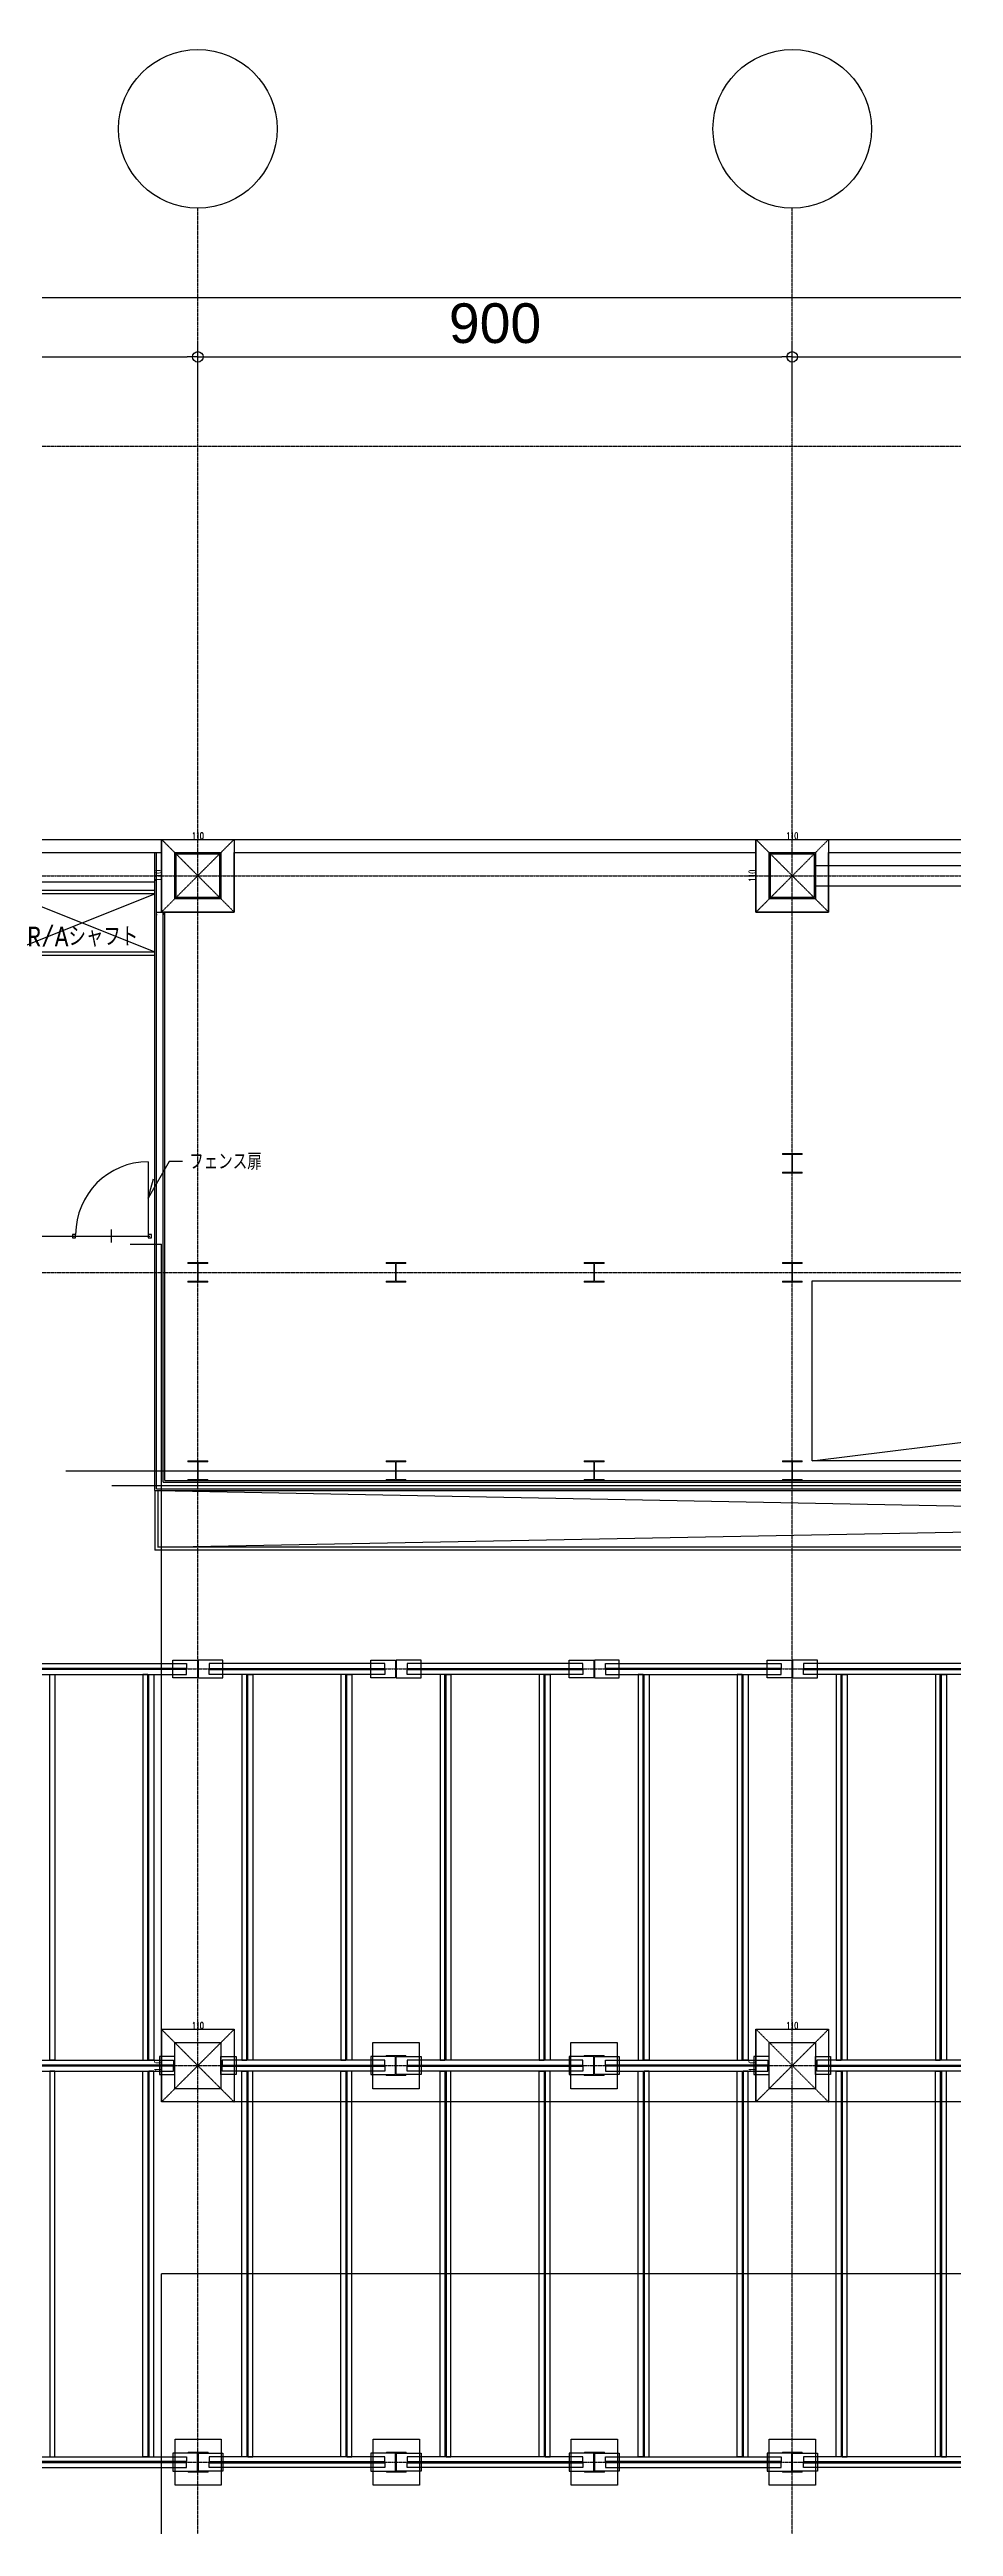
# Model space of a CAD drawing. Header units: millimetres. Extents: x -21841 to 195597, y -1659 to 112111.
# Drawn here: x 16935 to 18304, y 16253 to 20000 of the extents above; entities that cross this region are included whole.
import ezdxf
from ezdxf.enums import TextEntityAlignment as Align

# ---------------------------------------------------------------- set-up
doc = ezdxf.new("R2010")
doc.units = ezdxf.units.MM
doc.linetypes.add('X-N-FAB-L10$0$COL-CEN-LIN', pattern=[3.25, 2.5, -0.25, 0.25, -0.25])
doc.linetypes.add('X-N-FAB-L10$0$HIDDEN', pattern=[0.375, 0.25, -0.125])
for name, color, linetype in [('0-FMCS', 6, 'Continuous'), ('0-XREF', 7, 'Continuous'), ('X-N-FAB-L10$0$0-MC', 8, 'Continuous'), ('X-N-FAB-L10$0$0-NC', 8, 'Continuous'), ('X-N-FAB-L10$0$0-ND', 8, 'Continuous'), ('X-N-FAB-L10$0$08', 8, 'Continuous'), ('X-N-FAB-L10$0$CCL', 8, 'X-N-FAB-L10$0$COL-CEN-LIN'), ('X-N-FAB-L10$0$COL', 8, 'Continuous'), ('X-N-FAB-L10$0$COL-S', 8, 'Continuous'), ('X-N-FAB-L10$0$DIM', 8, 'Continuous')]:
    doc.layers.add(name, color=color, linetype=linetype)
doc.layers.add('X-N-FAB-L10$0$STEEL1', color=8, linetype='Continuous', lineweight=0)
doc.styles.add('X-N-FAB-L10$0$ATS', font='monotxt.shx', dxfattribs={"bigfont": 'BIGFONT.shx'})
doc.styles.add('X-N-FAB-L10$0$CHINA', font='simplex.shx', dxfattribs={"width": 0.75, "bigfont": 'chineset.shx'})
doc.styles.add('X-N-FAB-L10$0$COL-NUM', font='romanc')
doc.styles.add('X-N-FAB-L10$0$DIM', font='simplex.shx', dxfattribs={"width": 0.67, "bigfont": 'chineset.shx'})
doc.styles.add('X-N-FAB-L10$0$DimStyUse', font='romans.shx', dxfattribs={"width": 0.7})
doc.styles.add('X-N-FAB-L10$0$Gen-Text', font='arial.ttf', dxfattribs={"height": 2.5})
doc.dimstyles.new('X-N-FAB-L10$0$cirl', dxfattribs={"dimtxt": 200, "dimasz": 50, "dimexe": 50, "dimexo": 0, "dimgap": 20, "dimtad": 1, "dimdsep": 46, "dimtxsty": 'X-N-FAB-L10$0$DimStyUse', "dimblk": 'X-N-FAB-L10$0$_Origin', "dimcen": 10, "dimdle": 50, "dimclrt": 2, "dimazin": 0, "dimtfac": 1, "dimtix": 1, "dimtmove": 2, "dimatfit": 3, "dimfxl": 10, "dimtolj": 1, "dimarcsym": 0})
doc.dimstyles.new('X-N-FAB-L10$0$JJP_005_defpoint', dxfattribs={"dimtxt": 20, "dimasz": 0.5, "dimexe": 0.5, "dimexo": 0.5, "dimgap": 0.5, "dimtad": 1, "dimdsep": 46, "dimtxsty": 'X-N-FAB-L10$0$DIM', "dimblk": 'X-N-FAB-L10$0$_None', "dimcen": 10, "dimclrd": 256, "dimclre": 256, "dimclrt": 256, "dimadec": 0, "dimazin": 0, "dimtfac": 1, "dimtix": 1, "dimtmove": 2, "dimatfit": 3, "dimldrblk": 'X-N-FAB-L10$0$_None', "dimfxl": 0.5, "dimtolj": 1, "dimtzin": 0, "dimarcsym": 0})

# ---------------------------------------------------------------- blocks, each defined once
blk = doc.blocks.new('X-N-FAB-L10$0$_Origin')
at = {"color": 0, "linetype": 'ByBlock', "lineweight": -2}
blk.add_line((0, 0), (-1, 0), dxfattribs=at)
blk.add_circle((0, 0), 0.5, dxfattribs=at)
blk = doc.blocks.new('*D738')
at = {"layer": 'DEFPOINTS', "color": 0, "transparency": 16777216}
for p in [(27010, 19625), (60, 19535), (27010, 19535)]:
    blk.add_point(p, dxfattribs=at)
at = {"layer": 'X-N-FAB-L10$0$DIM', "color": 0, "lineweight": -2, "transparency": 16777216}
for p, q in [((60, 19535), (60, 19645)), ((27010, 19535), (27010, 19645)), ((76, 19625), (26994, 19625))]:
    blk.add_line(p, q, dxfattribs=at)
at = {"layer": 'X-N-FAB-L10$0$DIM', "color": 0, "lineweight": -2, "transparency": 16777216, "xscale": 16, "yscale": 16, "zscale": 16, "rotation": 180}
blk.add_blockref('X-N-FAB-L10$0$_Origin', (60, 19625), dxfattribs=at)
at = {"layer": 'X-N-FAB-L10$0$DIM', "color": 0, "lineweight": -2, "transparency": 16777216, "xscale": 16, "yscale": 16, "zscale": 16}
blk.add_blockref('X-N-FAB-L10$0$_Origin', (27010, 19625), dxfattribs=at)
at = {"layer": 'X-N-FAB-L10$0$DIM', "color": 2, "transparency": 16777216, "insert": (13535, 19675.6), "char_height": 2.5, "attachment_point": 5, "style": 'X-N-FAB-L10$0$Gen-Text'}
blk.add_mtext('\\A1;{\\H24x;26950}', dxfattribs=at)
blk = doc.blocks.new('*D1169')
at = {"layer": 'DEFPOINTS', "lineweight": -2, "transparency": 16777216}
blk.add_line((17105, 18805), (17215, 18805), dxfattribs=at)
at = {"layer": 'DEFPOINTS', "color": 0, "transparency": 16777216}
for p in [(17105, 18805), (17215, 18805), (17215, 18805)]:
    blk.add_point(p, dxfattribs=at)
at = {"layer": 'DEFPOINTS', "transparency": 16777216, "insert": (17160, 18810.5), "char_height": 10, "attachment_point": 5, "style": 'X-N-FAB-L10$0$DIM'}
blk.add_mtext('\\A1;110', dxfattribs=at)
blk = doc.blocks.new('X-N-FAB-L10$0$_None')
blk = doc.blocks.new('*D1170')
at = {"layer": 'DEFPOINTS', "lineweight": -2, "transparency": 16777216}
blk.add_line((17105, 18805), (17105, 18695), dxfattribs=at)
at = {"layer": 'DEFPOINTS', "color": 0, "transparency": 16777216}
for p in [(17105, 18805), (17105, 18695), (17105, 18695)]:
    blk.add_point(p, dxfattribs=at)
at = {"layer": 'DEFPOINTS', "transparency": 16777216, "insert": (17099.5, 18750), "char_height": 10, "attachment_point": 5, "rotation": 90, "style": 'X-N-FAB-L10$0$DIM'}
blk.add_mtext('\\A1;110', dxfattribs=at)
blk = doc.blocks.new('*D1171')
at = {"layer": 'DEFPOINTS', "lineweight": -2, "transparency": 16777216}
blk.add_line((18005, 18805), (18115, 18805), dxfattribs=at)
at = {"layer": 'DEFPOINTS', "color": 0, "transparency": 16777216}
for p in [(18005, 18805), (18115, 18805), (18115, 18805)]:
    blk.add_point(p, dxfattribs=at)
at = {"layer": 'DEFPOINTS', "transparency": 16777216, "insert": (18060, 18810.5), "char_height": 10, "attachment_point": 5, "style": 'X-N-FAB-L10$0$DIM'}
blk.add_mtext('\\A1;110', dxfattribs=at)
blk = doc.blocks.new('*D1172')
at = {"layer": 'DEFPOINTS', "lineweight": -2, "transparency": 16777216}
blk.add_line((18005, 18805), (18005, 18695), dxfattribs=at)
at = {"layer": 'DEFPOINTS', "color": 0, "transparency": 16777216}
for p in [(18005, 18805), (18005, 18695), (18005, 18695)]:
    blk.add_point(p, dxfattribs=at)
at = {"layer": 'DEFPOINTS', "transparency": 16777216, "insert": (17999.5, 18750), "char_height": 10, "attachment_point": 5, "rotation": 90, "style": 'X-N-FAB-L10$0$DIM'}
blk.add_mtext('\\A1;110', dxfattribs=at)
blk = doc.blocks.new('*D1259')
at = {"layer": 'DEFPOINTS', "lineweight": -2, "transparency": 16777216}
blk.add_line((18005, 17005), (18115, 17005), dxfattribs=at)
at = {"layer": 'DEFPOINTS', "color": 0, "transparency": 16777216}
for p in [(18005, 17005), (18115, 17005), (18115, 17005)]:
    blk.add_point(p, dxfattribs=at)
at = {"layer": 'DEFPOINTS', "transparency": 16777216, "insert": (18060, 17010.5), "char_height": 10, "attachment_point": 5, "style": 'X-N-FAB-L10$0$DIM'}
blk.add_mtext('\\A1;110', dxfattribs=at)
blk = doc.blocks.new('*D1260')
at = {"layer": 'DEFPOINTS', "lineweight": -2, "transparency": 16777216}
blk.add_line((18005, 17005), (18005, 16895), dxfattribs=at)
at = {"layer": 'DEFPOINTS', "color": 0, "transparency": 16777216}
for p in [(18005, 17005), (18005, 16895), (18005, 16895)]:
    blk.add_point(p, dxfattribs=at)
at = {"layer": 'DEFPOINTS', "transparency": 16777216, "insert": (17999.5, 16950), "char_height": 10, "attachment_point": 5, "rotation": 90, "style": 'X-N-FAB-L10$0$DIM'}
blk.add_mtext('\\A1;110', dxfattribs=at)
blk = doc.blocks.new('*D1261')
at = {"layer": 'DEFPOINTS', "lineweight": -2, "transparency": 16777216}
blk.add_line((17105, 17005), (17215, 17005), dxfattribs=at)
at = {"layer": 'DEFPOINTS', "color": 0, "transparency": 16777216}
for p in [(17105, 17005), (17215, 17005), (17215, 17005)]:
    blk.add_point(p, dxfattribs=at)
at = {"layer": 'DEFPOINTS', "transparency": 16777216, "insert": (17160, 17010.5), "char_height": 10, "attachment_point": 5, "style": 'X-N-FAB-L10$0$DIM'}
blk.add_mtext('\\A1;110', dxfattribs=at)
blk = doc.blocks.new('*D1262')
at = {"layer": 'DEFPOINTS', "lineweight": -2, "transparency": 16777216}
blk.add_line((17105, 17005), (17105, 16895), dxfattribs=at)
at = {"layer": 'DEFPOINTS', "color": 0, "transparency": 16777216}
for p in [(17105, 17005), (17105, 16895), (17105, 16895)]:
    blk.add_point(p, dxfattribs=at)
at = {"layer": 'DEFPOINTS', "transparency": 16777216, "insert": (17099.5, 16950), "char_height": 10, "attachment_point": 5, "rotation": 90, "style": 'X-N-FAB-L10$0$DIM'}
blk.add_mtext('\\A1;110', dxfattribs=at)
blk = doc.blocks.new('X-N-FAB-L10')
at = {"layer": 'DEFPOINTS', "color": 8, "linetype": 'X-N-FAB-L10$0$HIDDEN', "ltscale": 0.1}
for p, q in [((17215, 18805), (17105, 18695)), ((17105, 18805), (17215, 18695)), ((17215, 18805), (17105, 18695)), ((17105, 18805), (17215, 18695)), ((18115, 18805), (18005, 18695)), ((18005, 18805), (18115, 18695)), ((18115, 18805), (18005, 18695)), ((18005, 18805), (18115, 18695)), ((17215, 17005), (17105, 16895)), ((17105, 17005), (17215, 16895)), ((17215, 17005), (17105, 16895)), ((17105, 17005), (17215, 16895)), ((18115, 17005), (18005, 16895)), ((18005, 17005), (18115, 16895)), ((18115, 17005), (18005, 16895)), ((18005, 17005), (18115, 16895))]:
    blk.add_line(p, q, dxfattribs=at)
at = {"layer": 'DEFPOINTS', "color": 8}
for p, q in [((17105, 18805), (17215, 18805)), ((17105, 18805), (17105, 18695)), ((18005, 18805), (18115, 18805)), ((18005, 18805), (18005, 18695)), ((17105, 17005), (17215, 17005)), ((17105, 17005), (17105, 16895)), ((18005, 17005), (18115, 17005)), ((18005, 17005), (18005, 16895))]:
    blk.add_line(p, q, dxfattribs=at)
at = {"layer": 'X-N-FAB-L10$0$0-MC', "color": 8}
for centre in [(17160, 19880), (18060, 19880)]:
    blk.add_circle(centre, 120, dxfattribs=at)
at = {"layer": 'X-N-FAB-L10$0$08', "color": 8}
for p, q in [((16835, 18785), (17105, 18785)), ((16840, 18805), (19015, 18805)), ((17095, 17820), (17095, 18785)), ((17097.5, 17822.5), (17097.5, 18785)), ((17105, 18785), (17105, 18695)), ((17125, 18715), (17125, 18785)), ((17125, 18785), (17195, 18785)), ((17127, 18717), (17127, 18783)), ((17127, 18783), (17193, 18783)), ((17193, 18783), (17193, 18717)), ((17195, 18785), (17195, 18715)), ((17215, 18785), (18005, 18785)), ((17215, 18695), (17215, 18785)), ((18005, 18785), (18005, 18695)), ((18025, 18715), (18025, 18785)), ((18025, 18785), (18095, 18785)), ((18027, 18717), (18027, 18783)), ((18027, 18783), (18093, 18783)), ((18093, 18783), (18093, 18717)), ((18095, 18785), (18095, 18715)), ((18115, 18785), (18905, 18785)), ((18115, 18695), (18115, 18785)), ((17095, 18740.5), (16875, 18740.5)), ((18925, 18765), (18095, 18765)), ((18095, 18765), (18095, 18735)), ((17095, 18727.5), (16875, 18727.5)), ((16875, 18635), (17095, 18722.5)), ((16875, 18722.5), (17095, 18635)), ((17095, 18722.5), (16875, 18722.5)), ((17195, 18715), (17125, 18715)), ((17193, 18717), (17127, 18717)), ((18095, 18715), (18025, 18715)), ((18093, 18717), (18027, 18717)), ((18095, 18735), (18925, 18735)), ((17097.5, 18691), (17097.5, 18695)), ((17097.5, 18695), (17107.5, 18695)), ((17098.5, 18691), (17097.5, 18691)), ((17105, 18695), (17215, 18695)), ((17107.5, 18691), (17106.5, 18691)), ((17107.5, 17832.5), (17107.5, 18695)), ((17107.5, 18695), (17107.5, 18691)), ((17110, 17835), (17110, 18695)), ((18005, 18695), (18115, 18695)), ((16875, 18635), (17095, 18635)), ((16875, 18630), (17095, 18630)), ((17116.842, 18317.651), (17085, 18262.5)), ((17085, 18317.5), (17085, 18207.5)), ((17085, 18262.5), (17092.765, 18291.478)), ((17136.842, 18317.651), (17116.842, 18317.651)), ((18090, 17865), (21630, 18300)), ((17029, 18215), (17029, 18195)), ((16880, 18205), (17087.5, 18205)), ((16975, 18207.5), (16970, 18207.5)), ((16970, 18207.5), (16970, 18202.5)), ((16970, 18202.5), (16975, 18202.5)), ((16975, 18202.5), (16975, 18207.5)), ((17057.5, 18192.5), (17105, 18192.5)), ((17090, 18207.5), (17085, 18207.5)), ((17085, 18207.5), (17085, 18202.5)), ((17085, 18202.5), (17090, 18202.5)), ((17090, 18202.5), (17090, 18207.5)), ((17105, 16895), (17105, 18192.5)), ((18090, 17865), (18090, 18137)), ((18090, 18137), (18315, 18137)), ((16960, 17850), (21845, 17850)), ((21630, 17865), (18090, 17865)), ((17030, 17827.5), (21775, 17827.5)), ((17095, 17820), (21595, 17820)), ((17095, 17820), (17095, 17730)), ((17097.5, 17822.5), (21597.5, 17822.5)), ((17099.2, 17734.2), (21595, 17820)), ((17099.2, 17820), (21595, 17734.2)), ((17099.2, 17820), (17099.2, 17734.2)), ((17107.5, 17832.5), (21607.5, 17832.5)), ((17110, 17835), (21610, 17835)), ((19680, 17730), (17095, 17730)), ((19680, 17734.2), (17099.2, 17734.2)), ((21325, 16895), (17105, 16895)), ((21065, 16635), (17105, 16635)), ((17105, 15303), (17105, 16635))]:
    blk.add_line(p, q, dxfattribs=at)
for points in [[(16877, 17558.3), (17143, 17558.3), (17143, 17550.8), (16877, 17550.8)], [(16877, 17541.7), (17143, 17541.7), (17143, 17549.2), (16877, 17549.2)], [(16943.3, 17541.7), (16943.3, 16958.3), (16935.8, 16958.3), (16935.8, 17541.7)], [(17076.7, 17541.7), (17076.7, 16958.3), (17084.2, 16958.3), (17084.2, 17541.7)], [(17093.3, 17541.7), (17093.3, 16958.3), (17085.8, 16958.3), (17085.8, 17541.7)], [(17159.5, 17536.5), (17122, 17536.5), (17122, 17563.5), (17159.5, 17563.5)], [(17160.5, 17536.5), (17198, 17536.5), (17198, 17563.5), (17160.5, 17563.5)], [(17443, 17558.3), (17177, 17558.3), (17177, 17550.8), (17443, 17550.8)], [(17443, 17541.7), (17177, 17541.7), (17177, 17549.2), (17443, 17549.2)], [(17226.7, 17541.7), (17226.7, 16958.3), (17234.2, 16958.3), (17234.2, 17541.7)], [(17243.3, 17541.7), (17243.3, 16958.3), (17235.8, 16958.3), (17235.8, 17541.7)], [(17376.7, 17541.7), (17376.7, 16958.3), (17384.2, 16958.3), (17384.2, 17541.7)], [(17393.3, 17541.7), (17393.3, 16958.3), (17385.8, 16958.3), (17385.8, 17541.7)], [(17459.5, 17536.5), (17422, 17536.5), (17422, 17563.5), (17459.5, 17563.5)], [(17460.5, 17536.5), (17498, 17536.5), (17498, 17563.5), (17460.5, 17563.5)], [(17743, 17558.3), (17477, 17558.3), (17477, 17550.8), (17743, 17550.8)], [(17743, 17541.7), (17477, 17541.7), (17477, 17549.2), (17743, 17549.2)], [(17526.7, 17541.7), (17526.7, 16958.3), (17534.2, 16958.3), (17534.2, 17541.7)], [(17543.3, 17541.7), (17543.3, 16958.3), (17535.8, 16958.3), (17535.8, 17541.7)], [(17676.7, 17541.7), (17676.7, 16958.3), (17684.2, 16958.3), (17684.2, 17541.7)], [(17693.3, 17541.7), (17693.3, 16958.3), (17685.8, 16958.3), (17685.8, 17541.7)], [(17759.5, 17536.5), (17722, 17536.5), (17722, 17563.5), (17759.5, 17563.5)], [(17760.5, 17536.5), (17798, 17536.5), (17798, 17563.5), (17760.5, 17563.5)], [(17777, 17558.3), (18043, 17558.3), (18043, 17550.8), (17777, 17550.8)], [(17777, 17541.7), (18043, 17541.7), (18043, 17549.2), (17777, 17549.2)], [(17826.7, 17541.7), (17826.7, 16958.3), (17834.2, 16958.3), (17834.2, 17541.7)], [(17843.3, 17541.7), (17843.3, 16958.3), (17835.8, 16958.3), (17835.8, 17541.7)], [(17976.7, 17541.7), (17976.7, 16958.3), (17984.2, 16958.3), (17984.2, 17541.7)], [(17993.3, 17541.7), (17993.3, 16958.3), (17985.8, 16958.3), (17985.8, 17541.7)], [(18059.5, 17536.5), (18022, 17536.5), (18022, 17563.5), (18059.5, 17563.5)], [(18060.5, 17536.5), (18098, 17536.5), (18098, 17563.5), (18060.5, 17563.5)], [(18343, 17558.3), (18077, 17558.3), (18077, 17550.8), (18343, 17550.8)], [(18343, 17541.7), (18077, 17541.7), (18077, 17549.2), (18343, 17549.2)], [(18126.7, 17541.7), (18126.7, 16958.3), (18134.2, 16958.3), (18134.2, 17541.7)], [(18143.3, 17541.7), (18143.3, 16958.3), (18135.8, 16958.3), (18135.8, 17541.7)], [(18276.7, 17541.7), (18276.7, 16958.3), (18284.2, 16958.3), (18284.2, 17541.7)], [(18293.3, 17541.7), (18293.3, 16958.3), (18285.8, 16958.3), (18285.8, 17541.7)], [(16877, 16958.3), (17123, 16958.3), (17123, 16950.8), (16877, 16950.8)], [(16877, 16941.7), (17123, 16941.7), (17123, 16949.2), (16877, 16949.2)], [(16943.3, 16358.3), (16943.3, 16941.7), (16935.8, 16941.7), (16935.8, 16358.3)], [(17076.7, 16358.3), (17076.7, 16941.7), (17084.2, 16941.7), (17084.2, 16358.3)], [(17093.3, 16358.3), (17093.3, 16941.7), (17085.8, 16941.7), (17085.8, 16358.3)], [(17125, 16963.5), (17102, 16963.5), (17102, 16936.5), (17125, 16936.5)], [(17195, 16963.5), (17218, 16963.5), (17218, 16936.5), (17195, 16936.5)], [(17443, 16958.3), (17197, 16958.3), (17197, 16950.8), (17443, 16950.8)], [(17443, 16941.7), (17197, 16941.7), (17197, 16949.2), (17443, 16949.2)], [(17226.7, 16358.3), (17226.7, 16941.7), (17234.2, 16941.7), (17234.2, 16358.3)], [(17243.3, 16358.3), (17243.3, 16941.7), (17235.8, 16941.7), (17235.8, 16358.3)], [(17376.7, 16358.3), (17376.7, 16941.7), (17384.2, 16941.7), (17384.2, 16358.3)], [(17393.3, 16358.3), (17393.3, 16941.7), (17385.8, 16941.7), (17385.8, 16358.3)], [(17459.5, 16963.5), (17422, 16963.5), (17422, 16936.5), (17459.5, 16936.5)], [(17460.5, 16963.5), (17498, 16963.5), (17498, 16936.5), (17460.5, 16936.5)], [(17743, 16958.3), (17477, 16958.3), (17477, 16950.8), (17743, 16950.8)], [(17743, 16941.7), (17477, 16941.7), (17477, 16949.2), (17743, 16949.2)], [(17526.7, 16358.3), (17526.7, 16941.7), (17534.2, 16941.7), (17534.2, 16358.3)], [(17543.3, 16358.3), (17543.3, 16941.7), (17535.8, 16941.7), (17535.8, 16358.3)], [(17676.7, 16358.3), (17676.7, 16941.7), (17684.2, 16941.7), (17684.2, 16358.3)], [(17693.3, 16358.3), (17693.3, 16941.7), (17685.8, 16941.7), (17685.8, 16358.3)], [(17759.5, 16963.5), (17722, 16963.5), (17722, 16936.5), (17759.5, 16936.5)], [(17760.5, 16963.5), (17798, 16963.5), (17798, 16936.5), (17760.5, 16936.5)], [(17777, 16958.3), (18023, 16958.3), (18023, 16950.8), (17777, 16950.8)], [(17777, 16941.7), (18023, 16941.7), (18023, 16949.2), (17777, 16949.2)], [(17826.7, 16358.3), (17826.7, 16941.7), (17834.2, 16941.7), (17834.2, 16358.3)], [(17843.3, 16358.3), (17843.3, 16941.7), (17835.8, 16941.7), (17835.8, 16358.3)], [(17976.7, 16358.3), (17976.7, 16941.7), (17984.2, 16941.7), (17984.2, 16358.3)], [(17993.3, 16358.3), (17993.3, 16941.7), (17985.8, 16941.7), (17985.8, 16358.3)], [(18025, 16963.5), (18002, 16963.5), (18002, 16936.5), (18025, 16936.5)], [(18095, 16963.5), (18118, 16963.5), (18118, 16936.5), (18095, 16936.5)], [(18343, 16958.3), (18097, 16958.3), (18097, 16950.8), (18343, 16950.8)], [(18343, 16941.7), (18097, 16941.7), (18097, 16949.2), (18343, 16949.2)], [(18126.7, 16358.3), (18126.7, 16941.7), (18134.2, 16941.7), (18134.2, 16358.3)], [(18143.3, 16358.3), (18143.3, 16941.7), (18135.8, 16941.7), (18135.8, 16358.3)], [(18276.7, 16358.3), (18276.7, 16941.7), (18284.2, 16941.7), (18284.2, 16358.3)], [(18293.3, 16358.3), (18293.3, 16941.7), (18285.8, 16941.7), (18285.8, 16358.3)], [(16877, 16358.3), (17143, 16358.3), (17143, 16350.8), (16877, 16350.8)], [(16877, 16341.7), (17143, 16341.7), (17143, 16349.2), (16877, 16349.2)], [(17159.5, 16363.5), (17122, 16363.5), (17122, 16336.5), (17159.5, 16336.5)], [(17160.5, 16363.5), (17198, 16363.5), (17198, 16336.5), (17160.5, 16336.5)], [(17443, 16358.3), (17177, 16358.3), (17177, 16350.8), (17443, 16350.8)], [(17443, 16341.7), (17177, 16341.7), (17177, 16349.2), (17443, 16349.2)], [(17459.5, 16363.5), (17422, 16363.5), (17422, 16336.5), (17459.5, 16336.5)], [(17460.5, 16363.5), (17498, 16363.5), (17498, 16336.5), (17460.5, 16336.5)], [(17743, 16358.3), (17477, 16358.3), (17477, 16350.8), (17743, 16350.8)], [(17743, 16341.7), (17477, 16341.7), (17477, 16349.2), (17743, 16349.2)], [(17759.5, 16363.5), (17722, 16363.5), (17722, 16336.5), (17759.5, 16336.5)], [(17760.5, 16363.5), (17798, 16363.5), (17798, 16336.5), (17760.5, 16336.5)], [(17777, 16358.3), (18043, 16358.3), (18043, 16350.8), (17777, 16350.8)], [(17777, 16341.7), (18043, 16341.7), (18043, 16349.2), (17777, 16349.2)], [(18059.5, 16363.5), (18022, 16363.5), (18022, 16336.5), (18059.5, 16336.5)], [(18060.5, 16363.5), (18098, 16363.5), (18098, 16336.5), (18060.5, 16336.5)], [(18343, 16358.3), (18077, 16358.3), (18077, 16350.8), (18343, 16350.8)], [(18343, 16341.7), (18077, 16341.7), (18077, 16349.2), (18343, 16349.2)]]:
    blk.add_lwpolyline(points, close=True, dxfattribs=at)
blk.add_arc((17085, 18207.5), 110, 90, 180, dxfattribs=at)
at = {"layer": 'X-N-FAB-L10$0$CCL', "color": 8}
for p, q in [((17160, 10600), (17160, 19760)), ((18060, 10600), (18060, 19760)), ((-720, 19400), (27370, 19400)), ((-720, 18750), (27370, 18750)), ((-720, 18150), (27370, 18150)), ((-720, 17550), (27370, 17550)), ((-720, 16950), (27370, 16950)), ((-720, 16350), (27370, 16350))]:
    blk.add_line(p, q, dxfattribs=at)
at = {"layer": 'X-N-FAB-L10$0$COL', "color": 8, "ltscale": 0.1}
for p, q in [((17105, 18805), (17215, 18805)), ((17105, 18695), (17105, 18805)), ((17215, 18805), (17215, 18695)), ((18005, 18805), (18115, 18805)), ((18005, 18695), (18005, 18805)), ((18115, 18805), (18115, 18695)), ((17215, 18695), (17105, 18695)), ((18115, 18695), (18005, 18695)), ((17105, 17005), (17215, 17005)), ((17105, 16895), (17105, 17005)), ((17215, 17005), (17215, 16895)), ((18005, 17005), (18115, 17005)), ((18005, 16895), (18005, 17005)), ((18115, 17005), (18115, 16895)), ((17215, 16895), (17105, 16895)), ((18115, 16895), (18005, 16895))]:
    blk.add_line(p, q, dxfattribs=at)
at = {"layer": 'X-N-FAB-L10$0$COL', "color": 8}
for p, q in [((17425, 16985), (17495, 16985)), ((17425, 16915), (17425, 16985)), ((17495, 16985), (17495, 16915)), ((17725, 16985), (17795, 16985)), ((17725, 16915), (17725, 16985)), ((17795, 16985), (17795, 16915)), ((17495, 16915), (17425, 16915)), ((17795, 16915), (17725, 16915)), ((17125.5, 16385), (17195.5, 16385)), ((17125.5, 16315), (17125.5, 16385)), ((17195.5, 16385), (17195.5, 16315)), ((17425.5, 16385), (17495.5, 16385)), ((17425.5, 16315), (17425.5, 16385)), ((17495.5, 16385), (17495.5, 16315)), ((17725.5, 16385), (17795.5, 16385)), ((17725.5, 16315), (17725.5, 16385)), ((17795.5, 16385), (17795.5, 16315)), ((18025, 16385), (18095, 16385)), ((18025, 16315), (18025, 16385)), ((18095, 16385), (18095, 16315)), ((17195.5, 16315), (17125.5, 16315)), ((17495.5, 16315), (17425.5, 16315)), ((17795.5, 16315), (17725.5, 16315)), ((18095, 16315), (18025, 16315))]:
    blk.add_line(p, q, dxfattribs=at)
at = {"layer": 'X-N-FAB-L10$0$COL', "color": 8, "ltscale": 0.1}
for points in [[(17105, 18805), (17215, 18805), (17215, 18695), (17105, 18695)], [(18005, 18805), (18115, 18805), (18115, 18695), (18005, 18695)], [(17105, 17005), (17215, 17005), (17215, 16895), (17105, 16895)], [(18005, 17005), (18115, 17005), (18115, 16895), (18005, 16895)]]:
    blk.add_lwpolyline(points, close=True, dxfattribs=at)
at = {"layer": 'X-N-FAB-L10$0$COL', "color": 8}
for points in [[(17425, 16985), (17495, 16985), (17495, 16915), (17425, 16915)], [(17725, 16985), (17795, 16985), (17795, 16915), (17725, 16915)], [(17125.5, 16385), (17195.5, 16385), (17195.5, 16315), (17125.5, 16315)], [(17425.5, 16385), (17495.5, 16385), (17495.5, 16315), (17425.5, 16315)], [(17725.5, 16385), (17795.5, 16385), (17795.5, 16315), (17725.5, 16315)], [(18025, 16385), (18095, 16385), (18095, 16315), (18025, 16315)]]:
    blk.add_lwpolyline(points, close=True, dxfattribs=at)
at = {"layer": 'X-N-FAB-L10$0$COL-S', "color": 8}
for p, q in [((17125, 18785), (17195, 18785)), ((17125, 18715), (17125, 18785)), ((17125, 18785), (17195, 18785)), ((17125, 18715), (17125, 18785)), ((17195, 18785), (17195, 18715)), ((17195, 18785), (17195, 18715)), ((18025, 18785), (18095, 18785)), ((18025, 18715), (18025, 18785)), ((18025, 18785), (18095, 18785)), ((18025, 18715), (18025, 18785)), ((18095, 18785), (18095, 18715)), ((18095, 18785), (18095, 18715)), ((17195, 18715), (17125, 18715)), ((17195, 18715), (17125, 18715)), ((18095, 18715), (18025, 18715)), ((18095, 18715), (18025, 18715)), ((17125, 16985), (17195, 16985)), ((17125, 16915), (17125, 16985)), ((17125, 16985), (17195, 16985)), ((17125, 16915), (17125, 16985)), ((17195, 16985), (17195, 16915)), ((17195, 16985), (17195, 16915)), ((18025, 16985), (18095, 16985)), ((18025, 16915), (18025, 16985)), ((18025, 16985), (18095, 16985)), ((18025, 16915), (18025, 16985)), ((18095, 16985), (18095, 16915)), ((18095, 16985), (18095, 16915)), ((17195, 16915), (17125, 16915)), ((17195, 16915), (17125, 16915)), ((18095, 16915), (18025, 16915)), ((18095, 16915), (18025, 16915))]:
    blk.add_line(p, q, dxfattribs=at)
at = {"layer": 'X-N-FAB-L10$0$DIM', "color": 8}
for p, q in [((16276, 19535), (17144, 19535)), ((17160, 19445), (17160, 19555)), ((17160, 19445), (17160, 19555)), ((17176, 19535), (18044, 19535)), ((18060, 19445), (18060, 19555)), ((18060, 19445), (18060, 19555)), ((18076, 19535), (18944, 19535))]:
    blk.add_line(p, q, dxfattribs=at)
at = {"layer": 'X-N-FAB-L10$0$STEEL1', "color": 8}
for p, q in [((18045, 18330), (18075, 18330)), ((18045, 18328.5), (18045, 18330)), ((18045, 18330), (18075, 18330)), ((18045, 18328.5), (18045, 18330)), ((18059.5, 18328.5), (18045, 18328.5)), ((18059.5, 18328.5), (18045, 18328.5)), ((18059.5, 18301.5), (18059.5, 18328.5)), ((18059.5, 18301.5), (18059.5, 18328.5)), ((18075, 18328.5), (18060.5, 18328.5)), ((18060.5, 18328.5), (18060.5, 18301.5)), ((18075, 18328.5), (18060.5, 18328.5)), ((18060.5, 18328.5), (18060.5, 18301.5)), ((18075, 18330), (18075, 18328.5)), ((18075, 18330), (18075, 18328.5)), ((18045, 18300), (18045, 18301.5)), ((18045, 18301.5), (18059.5, 18301.5)), ((18045, 18300), (18045, 18301.5)), ((18045, 18301.5), (18059.5, 18301.5)), ((18075, 18300), (18045, 18300)), ((18075, 18300), (18045, 18300)), ((18060.5, 18301.5), (18075, 18301.5)), ((18060.5, 18301.5), (18075, 18301.5)), ((18075, 18301.5), (18075, 18300)), ((18075, 18301.5), (18075, 18300)), ((17145, 18165), (17175, 18165)), ((17145, 18163.5), (17145, 18165)), ((17145, 18165), (17175, 18165)), ((17145, 18163.5), (17145, 18165)), ((17159.5, 18163.5), (17145, 18163.5)), ((17159.5, 18163.5), (17145, 18163.5)), ((17159.5, 18136.5), (17159.5, 18163.5)), ((17159.5, 18136.5), (17159.5, 18163.5)), ((17175, 18163.5), (17160.5, 18163.5)), ((17160.5, 18163.5), (17160.5, 18136.5)), ((17175, 18163.5), (17160.5, 18163.5)), ((17160.5, 18163.5), (17160.5, 18136.5)), ((17175, 18165), (17175, 18163.5)), ((17175, 18165), (17175, 18163.5)), ((17445, 18165), (17475, 18165)), ((17445, 18163.5), (17445, 18165)), ((17445, 18165), (17475, 18165)), ((17445, 18163.5), (17445, 18165)), ((17459.5, 18163.5), (17445, 18163.5)), ((17459.5, 18163.5), (17445, 18163.5)), ((17459.5, 18136.5), (17459.5, 18163.5)), ((17459.5, 18136.5), (17459.5, 18163.5)), ((17475, 18163.5), (17460.5, 18163.5)), ((17460.5, 18163.5), (17460.5, 18136.5)), ((17475, 18163.5), (17460.5, 18163.5)), ((17460.5, 18163.5), (17460.5, 18136.5)), ((17475, 18165), (17475, 18163.5)), ((17475, 18165), (17475, 18163.5)), ((17745, 18165), (17775, 18165)), ((17745, 18163.5), (17745, 18165)), ((17745, 18165), (17775, 18165)), ((17745, 18163.5), (17745, 18165)), ((17759.5, 18163.5), (17745, 18163.5)), ((17759.5, 18163.5), (17745, 18163.5)), ((17759.5, 18136.5), (17759.5, 18163.5)), ((17759.5, 18136.5), (17759.5, 18163.5)), ((17775, 18163.5), (17760.5, 18163.5)), ((17760.5, 18163.5), (17760.5, 18136.5)), ((17775, 18163.5), (17760.5, 18163.5)), ((17760.5, 18163.5), (17760.5, 18136.5)), ((17775, 18165), (17775, 18163.5)), ((17775, 18165), (17775, 18163.5)), ((18045, 18165), (18075, 18165)), ((18045, 18163.5), (18045, 18165)), ((18045, 18165), (18075, 18165)), ((18045, 18163.5), (18045, 18165)), ((18059.5, 18163.5), (18045, 18163.5)), ((18059.5, 18163.5), (18045, 18163.5)), ((18059.5, 18136.5), (18059.5, 18163.5)), ((18059.5, 18136.5), (18059.5, 18163.5)), ((18075, 18163.5), (18060.5, 18163.5)), ((18060.5, 18163.5), (18060.5, 18136.5)), ((18075, 18163.5), (18060.5, 18163.5)), ((18060.5, 18163.5), (18060.5, 18136.5)), ((18075, 18165), (18075, 18163.5)), ((18075, 18165), (18075, 18163.5)), ((17145, 18135), (17145, 18136.5)), ((17145, 18136.5), (17159.5, 18136.5)), ((17145, 18135), (17145, 18136.5)), ((17145, 18136.5), (17159.5, 18136.5)), ((17175, 18135), (17145, 18135)), ((17175, 18135), (17145, 18135)), ((17160.5, 18136.5), (17175, 18136.5)), ((17160.5, 18136.5), (17175, 18136.5)), ((17175, 18136.5), (17175, 18135)), ((17175, 18136.5), (17175, 18135)), ((17445, 18135), (17445, 18136.5)), ((17445, 18136.5), (17459.5, 18136.5)), ((17445, 18135), (17445, 18136.5)), ((17445, 18136.5), (17459.5, 18136.5)), ((17475, 18135), (17445, 18135)), ((17475, 18135), (17445, 18135)), ((17460.5, 18136.5), (17475, 18136.5)), ((17460.5, 18136.5), (17475, 18136.5)), ((17475, 18136.5), (17475, 18135)), ((17475, 18136.5), (17475, 18135)), ((17745, 18135), (17745, 18136.5)), ((17745, 18136.5), (17759.5, 18136.5)), ((17745, 18135), (17745, 18136.5)), ((17745, 18136.5), (17759.5, 18136.5)), ((17775, 18135), (17745, 18135)), ((17775, 18135), (17745, 18135)), ((17760.5, 18136.5), (17775, 18136.5)), ((17760.5, 18136.5), (17775, 18136.5)), ((17775, 18136.5), (17775, 18135)), ((17775, 18136.5), (17775, 18135)), ((18045, 18135), (18045, 18136.5)), ((18045, 18136.5), (18059.5, 18136.5)), ((18045, 18135), (18045, 18136.5)), ((18045, 18136.5), (18059.5, 18136.5)), ((18075, 18135), (18045, 18135)), ((18075, 18135), (18045, 18135)), ((18060.5, 18136.5), (18075, 18136.5)), ((18060.5, 18136.5), (18075, 18136.5)), ((18075, 18136.5), (18075, 18135)), ((18075, 18136.5), (18075, 18135)), ((17145, 17865), (17175, 17865)), ((17145, 17863.5), (17145, 17865)), ((17145, 17865), (17175, 17865)), ((17145, 17863.5), (17145, 17865)), ((17159.5, 17863.5), (17145, 17863.5)), ((17159.5, 17863.5), (17145, 17863.5)), ((17159.5, 17836.5), (17159.5, 17863.5)), ((17159.5, 17836.5), (17159.5, 17863.5)), ((17175, 17863.5), (17160.5, 17863.5)), ((17160.5, 17863.5), (17160.5, 17836.5)), ((17175, 17863.5), (17160.5, 17863.5)), ((17160.5, 17863.5), (17160.5, 17836.5)), ((17175, 17865), (17175, 17863.5)), ((17175, 17865), (17175, 17863.5)), ((17445, 17865), (17475, 17865)), ((17445, 17863.5), (17445, 17865)), ((17445, 17865), (17475, 17865)), ((17445, 17863.5), (17445, 17865)), ((17459.5, 17863.5), (17445, 17863.5)), ((17459.5, 17863.5), (17445, 17863.5)), ((17459.5, 17836.5), (17459.5, 17863.5)), ((17459.5, 17836.5), (17459.5, 17863.5)), ((17475, 17863.5), (17460.5, 17863.5)), ((17460.5, 17863.5), (17460.5, 17836.5)), ((17475, 17863.5), (17460.5, 17863.5)), ((17460.5, 17863.5), (17460.5, 17836.5)), ((17475, 17865), (17475, 17863.5)), ((17475, 17865), (17475, 17863.5)), ((17745, 17865), (17775, 17865)), ((17745, 17863.5), (17745, 17865)), ((17745, 17865), (17775, 17865)), ((17745, 17863.5), (17745, 17865)), ((17759.5, 17863.5), (17745, 17863.5)), ((17759.5, 17863.5), (17745, 17863.5)), ((17759.5, 17836.5), (17759.5, 17863.5)), ((17759.5, 17836.5), (17759.5, 17863.5)), ((17775, 17863.5), (17760.5, 17863.5)), ((17760.5, 17863.5), (17760.5, 17836.5)), ((17775, 17863.5), (17760.5, 17863.5)), ((17760.5, 17863.5), (17760.5, 17836.5)), ((17775, 17865), (17775, 17863.5)), ((17775, 17865), (17775, 17863.5)), ((18045, 17865), (18075, 17865)), ((18045, 17863.5), (18045, 17865)), ((18045, 17865), (18075, 17865)), ((18045, 17863.5), (18045, 17865)), ((18059.5, 17863.5), (18045, 17863.5)), ((18059.5, 17863.5), (18045, 17863.5)), ((18059.5, 17836.5), (18059.5, 17863.5)), ((18059.5, 17836.5), (18059.5, 17863.5)), ((18075, 17863.5), (18060.5, 17863.5)), ((18060.5, 17863.5), (18060.5, 17836.5)), ((18075, 17863.5), (18060.5, 17863.5)), ((18060.5, 17863.5), (18060.5, 17836.5)), ((18075, 17865), (18075, 17863.5)), ((18075, 17865), (18075, 17863.5)), ((17145, 17835), (17145, 17836.5)), ((17145, 17836.5), (17159.5, 17836.5)), ((17145, 17835), (17145, 17836.5)), ((17145, 17836.5), (17159.5, 17836.5)), ((17175, 17835), (17145, 17835)), ((17175, 17835), (17145, 17835)), ((17160.5, 17836.5), (17175, 17836.5)), ((17160.5, 17836.5), (17175, 17836.5)), ((17175, 17836.5), (17175, 17835)), ((17175, 17836.5), (17175, 17835)), ((17445, 17835), (17445, 17836.5)), ((17445, 17836.5), (17459.5, 17836.5)), ((17445, 17835), (17445, 17836.5)), ((17445, 17836.5), (17459.5, 17836.5)), ((17475, 17835), (17445, 17835)), ((17475, 17835), (17445, 17835)), ((17460.5, 17836.5), (17475, 17836.5)), ((17460.5, 17836.5), (17475, 17836.5)), ((17475, 17836.5), (17475, 17835)), ((17475, 17836.5), (17475, 17835)), ((17745, 17835), (17745, 17836.5)), ((17745, 17836.5), (17759.5, 17836.5)), ((17745, 17835), (17745, 17836.5)), ((17745, 17836.5), (17759.5, 17836.5)), ((17775, 17835), (17745, 17835)), ((17775, 17835), (17745, 17835)), ((17760.5, 17836.5), (17775, 17836.5)), ((17760.5, 17836.5), (17775, 17836.5)), ((17775, 17836.5), (17775, 17835)), ((17775, 17836.5), (17775, 17835)), ((18045, 17835), (18045, 17836.5)), ((18045, 17836.5), (18059.5, 17836.5)), ((18045, 17835), (18045, 17836.5)), ((18045, 17836.5), (18059.5, 17836.5)), ((18075, 17835), (18045, 17835)), ((18075, 17835), (18045, 17835)), ((18060.5, 17836.5), (18075, 17836.5)), ((18060.5, 17836.5), (18075, 17836.5)), ((18075, 17836.5), (18075, 17835)), ((18075, 17836.5), (18075, 17835)), ((17445, 16965), (17475, 16965)), ((17445, 16963.5), (17445, 16965)), ((17459.5, 16963.5), (17445, 16963.5)), ((17459.5, 16936.5), (17459.5, 16963.5)), ((17475, 16963.5), (17460.5, 16963.5)), ((17460.5, 16963.5), (17460.5, 16936.5)), ((17475, 16965), (17475, 16963.5)), ((17745, 16965), (17775, 16965)), ((17745, 16963.5), (17745, 16965)), ((17759.5, 16963.5), (17745, 16963.5)), ((17759.5, 16936.5), (17759.5, 16963.5)), ((17775, 16963.5), (17760.5, 16963.5)), ((17760.5, 16963.5), (17760.5, 16936.5)), ((17775, 16965), (17775, 16963.5)), ((17445, 16935), (17445, 16936.5)), ((17445, 16936.5), (17459.5, 16936.5)), ((17475, 16935), (17445, 16935)), ((17460.5, 16936.5), (17475, 16936.5)), ((17475, 16936.5), (17475, 16935)), ((17745, 16935), (17745, 16936.5)), ((17745, 16936.5), (17759.5, 16936.5)), ((17775, 16935), (17745, 16935)), ((17760.5, 16936.5), (17775, 16936.5)), ((17775, 16936.5), (17775, 16935)), ((17145.5, 16365), (17175.5, 16365)), ((17145.5, 16363.5), (17145.5, 16365)), ((17160, 16363.5), (17145.5, 16363.5)), ((17160, 16336.5), (17160, 16363.5)), ((17175.5, 16363.5), (17161, 16363.5)), ((17161, 16363.5), (17161, 16336.5)), ((17175.5, 16365), (17175.5, 16363.5)), ((17445.5, 16365), (17475.5, 16365)), ((17445.5, 16363.5), (17445.5, 16365)), ((17460, 16363.5), (17445.5, 16363.5)), ((17460, 16336.5), (17460, 16363.5)), ((17475.5, 16363.5), (17461, 16363.5)), ((17461, 16363.5), (17461, 16336.5)), ((17475.5, 16365), (17475.5, 16363.5)), ((17745.5, 16365), (17775.5, 16365)), ((17745.5, 16363.5), (17745.5, 16365)), ((17760, 16363.5), (17745.5, 16363.5)), ((17760, 16336.5), (17760, 16363.5)), ((17775.5, 16363.5), (17761, 16363.5)), ((17761, 16363.5), (17761, 16336.5)), ((17775.5, 16365), (17775.5, 16363.5)), ((18045, 16365), (18075, 16365)), ((18045, 16363.5), (18045, 16365)), ((18059.5, 16363.5), (18045, 16363.5)), ((18059.5, 16336.5), (18059.5, 16363.5)), ((18075, 16363.5), (18060.5, 16363.5)), ((18060.5, 16363.5), (18060.5, 16336.5)), ((18075, 16365), (18075, 16363.5)), ((17145.5, 16335), (17145.5, 16336.5)), ((17145.5, 16336.5), (17160, 16336.5)), ((17175.5, 16335), (17145.5, 16335)), ((17161, 16336.5), (17175.5, 16336.5)), ((17175.5, 16336.5), (17175.5, 16335)), ((17445.5, 16335), (17445.5, 16336.5)), ((17445.5, 16336.5), (17460, 16336.5)), ((17475.5, 16335), (17445.5, 16335)), ((17461, 16336.5), (17475.5, 16336.5)), ((17475.5, 16336.5), (17475.5, 16335)), ((17745.5, 16335), (17745.5, 16336.5)), ((17745.5, 16336.5), (17760, 16336.5)), ((17775.5, 16335), (17745.5, 16335)), ((17761, 16336.5), (17775.5, 16336.5)), ((17775.5, 16336.5), (17775.5, 16335)), ((18045, 16335), (18045, 16336.5)), ((18045, 16336.5), (18059.5, 16336.5)), ((18075, 16335), (18045, 16335)), ((18060.5, 16336.5), (18075, 16336.5)), ((18075, 16336.5), (18075, 16335))]:
    blk.add_line(p, q, dxfattribs=at)
for points in [[(17445, 16965), (17475, 16965), (17475, 16963.5), (17460.5, 16963.5), (17460.5, 16936.5), (17475, 16936.5), (17475, 16935), (17445, 16935), (17445, 16936.5), (17459.5, 16936.5), (17459.5, 16963.5), (17445, 16963.5)], [(17745, 16965), (17775, 16965), (17775, 16963.5), (17760.5, 16963.5), (17760.5, 16936.5), (17775, 16936.5), (17775, 16935), (17745, 16935), (17745, 16936.5), (17759.5, 16936.5), (17759.5, 16963.5), (17745, 16963.5)], [(17145.5, 16365), (17175.5, 16365), (17175.5, 16363.5), (17161, 16363.5), (17161, 16336.5), (17175.5, 16336.5), (17175.5, 16335), (17145.5, 16335), (17145.5, 16336.5), (17160, 16336.5), (17160, 16363.5), (17145.5, 16363.5)], [(17445.5, 16365), (17475.5, 16365), (17475.5, 16363.5), (17461, 16363.5), (17461, 16336.5), (17475.5, 16336.5), (17475.5, 16335), (17445.5, 16335), (17445.5, 16336.5), (17460, 16336.5), (17460, 16363.5), (17445.5, 16363.5)], [(17745.5, 16365), (17775.5, 16365), (17775.5, 16363.5), (17761, 16363.5), (17761, 16336.5), (17775.5, 16336.5), (17775.5, 16335), (17745.5, 16335), (17745.5, 16336.5), (17760, 16336.5), (17760, 16363.5), (17745.5, 16363.5)], [(18045, 16365), (18075, 16365), (18075, 16363.5), (18060.5, 16363.5), (18060.5, 16336.5), (18075, 16336.5), (18075, 16335), (18045, 16335), (18045, 16336.5), (18059.5, 16336.5), (18059.5, 16363.5), (18045, 16363.5)]]:
    blk.add_lwpolyline(points, close=True, dxfattribs=at)
at = {"layer": 'X-N-FAB-L10$0$DIM', "color": 8, "xscale": 16, "yscale": 16, "zscale": 16}
for p in [(17160, 19535), (18060, 19535)]:
    blk.add_blockref('X-N-FAB-L10$0$_Origin', p, dxfattribs=at)
at = {"layer": 'X-N-FAB-L10$0$DIM', "color": 8, "xscale": 16, "yscale": 16, "zscale": 16, "rotation": 180}
for p in [(17160, 19535), (18060, 19535)]:
    blk.add_blockref('X-N-FAB-L10$0$_Origin', p, dxfattribs=at)
at = {"layer": 'DEFPOINTS', "color": 8, "char_height": 10, "attachment_point": 5, "style": 'X-N-FAB-L10$0$DIM'}
for insert in [(17160, 18810.5), (18060, 18810.5), (17160, 17010.5), (18060, 17010.5)]:
    blk.add_mtext('\\A1;110', dxfattribs=dict(at, insert=insert))
at = {"layer": 'DEFPOINTS', "color": 8, "char_height": 10, "attachment_point": 5, "rotation": 90, "style": 'X-N-FAB-L10$0$DIM'}
for insert in [(17099.5, 18750), (17999.5, 18750), (17099.5, 16950), (17999.5, 16950)]:
    blk.add_mtext('\\A1;110', dxfattribs=dict(at, insert=insert))
at = {"layer": 'X-N-FAB-L10$0$0-NC', "color": 8, "style": 'X-N-FAB-L10$0$COL-NUM'}
for p in [(1860, 19880), (2760, 19880), (3660, 19880), (4560, 19880), (5460, 19880), (6360, 19880), (7260, 19880), (8160, 19880), (9060, 19880), (9960, 19880), (10860, 19880), (11760, 19880), (12660, 19880), (13560, 19880), (14460, 19880), (15360, 19880), (16260, 19880), (17160, 19880), (18060, 19880), (18960, 19880), (19860, 19880), (20760, 19880), (21660, 19880), (22560, 19880), (-840, 13950), (-840, 13350), (-840, 12750), (-840, 12150), (-840, 11550), (-840, 10750)]:
    blk.add_attdef('GRID-Y', text='', height=120, dxfattribs=at).set_placement(p, align=Align.MIDDLE_CENTER)
at = {"layer": 'X-N-FAB-L10$0$0-ND', "color": 8, "style": 'X-N-FAB-L10$0$CHINA'}
blk.add_attdef('NO', text='', height=33.333, dxfattribs=at).set_placement((23327.5, 11380), align=Align.MIDDLE)
at = {"layer": 'X-N-FAB-L10$0$08', "color": 8, "style": 'X-N-FAB-L10$0$ATS', "width": 0.8}
blk.add_text('R/Aシャフト', height=30, dxfattribs=at).set_placement((16985.788, 18658.03), align=Align.MIDDLE_CENTER)
blk.add_text('フェンス扉', height=25, dxfattribs=at).set_placement((17146.842, 18317.651), align=Align.MIDDLE_LEFT)
at = {"layer": 'X-N-FAB-L10$0$DIM', "color": 8, "insert": (17610, 19585.634), "char_height": 2.5, "attachment_point": 5, "style": 'X-N-FAB-L10$0$Gen-Text'}
blk.add_mtext('\\A1;{\\H24x;900}', dxfattribs=at)
at = {"layer": 'DEFPOINTS', "color": 8}
for base, p1, p2, picture, middle in [((17215, 18805), (17105, 18805), (17215, 18805), '*D1169', (17160, 18810.5)), ((18115, 18805), (18005, 18805), (18115, 18805), '*D1171', (18060, 18810.5)), ((17215, 17005), (17105, 17005), (17215, 17005), '*D1261', (17160, 17010.5)), ((18115, 17005), (18005, 17005), (18115, 17005), '*D1259', (18060, 17010.5))]:
    dim = blk.add_linear_dim(base=base, p1=p1, p2=p2, dimstyle='X-N-FAB-L10$0$JJP_005_defpoint', override={"dimtxt": 10}, dxfattribs=at)
    dim.commit()
    dim.dimension.update_dxf_attribs({"geometry": picture, "text_midpoint": middle})
for base, p1, p2, picture, middle in [((17105, 18695), (17105, 18805), (17105, 18695), '*D1170', (17099.5, 18750)), ((18005, 18695), (18005, 18805), (18005, 18695), '*D1172', (17999.5, 18750)), ((17105, 16895), (17105, 17005), (17105, 16895), '*D1262', (17099.5, 16950)), ((18005, 16895), (18005, 17005), (18005, 16895), '*D1260', (17999.5, 16950))]:
    dim = blk.add_linear_dim(base=base, p1=p1, p2=p2, angle=90, dimstyle='X-N-FAB-L10$0$JJP_005_defpoint', override={"dimtxt": 10}, dxfattribs=at)
    dim.commit()
    dim.dimension.update_dxf_attribs({"geometry": picture, "text_midpoint": middle})
at = {"layer": 'X-N-FAB-L10$0$DIM', "color": 8}
dim = blk.add_linear_dim(base=(27010, 19625), p1=(60, 19535), p2=(27010, 19535), text='{\\H24x;<>}', dimstyle='X-N-FAB-L10$0$cirl', override={"dimtxt": 60, "dimasz": 16, "dimexe": 20, "dimgap": 20, "dimtxsty": 'X-N-FAB-L10$0$Gen-Text'}, dxfattribs=at)
dim.commit()
dim.dimension.update_dxf_attribs({"geometry": '*D738', "text_midpoint": (13535, 19675.634)})

msp = doc.modelspace()

# ---------------------------------------------------------------- block references
at = {"layer": '0-FMCS', "color": 5}
msp.add_blockref('X-N-FAB-L10', (0, 0), dxfattribs=at)
at = {"layer": '0-XREF'}
msp.add_blockref('X-N-FAB-L10', (0, 0), dxfattribs=at)

doc.saveas('drawing.dxf')
